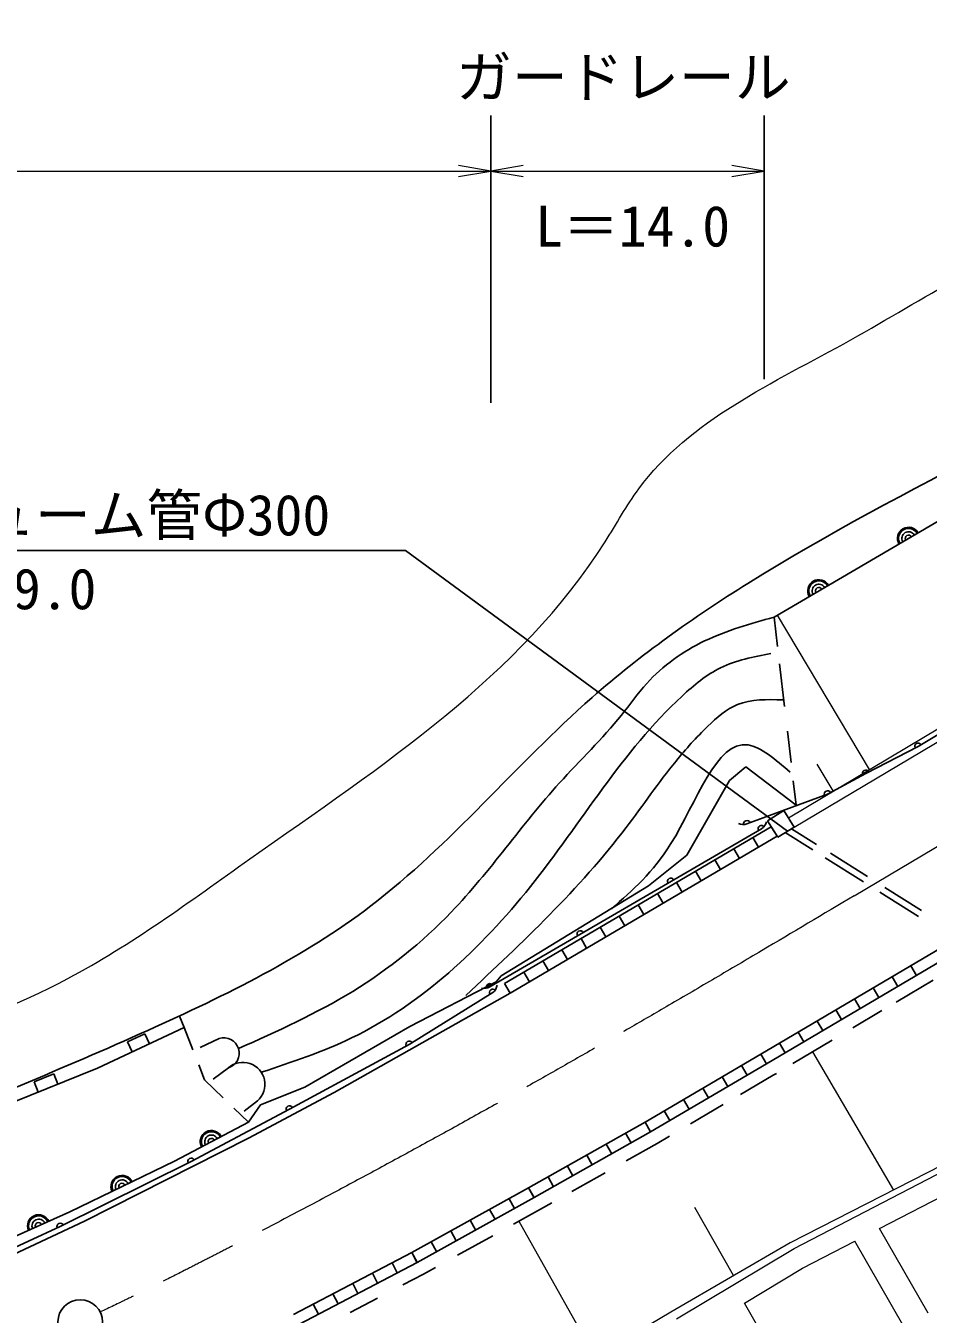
# Model space of a CAD drawing. Units: millimetres, scale not verified. Extents: x -56015503 to -55375503, y -162321055 to -161961055.
# Drawn here: x -55683396 to -55642923, y -162080357 to -162022578 of the extents above; entities that cross this region are included whole.
import ezdxf
from ezdxf.enums import TextEntityAlignment as Align

# ---------------------------------------------------------------- set-up
doc = ezdxf.new("R2010")
doc.units = ezdxf.units.MM
doc.header["$LTSCALE"] = 1000
doc.linetypes.add('CHAIN', pattern=[18.5, 12, -1.5, 3.5, -1.5])
for name, color, linetype, lineweight in [('M-BGD', 7, 'Continuous', 25), ('M-BMK', 2, 'CHAIN', 13), ('M-BMK-SRVR', 3, 'Continuous', 25), ('M-STR-STR3', 7, 'Continuous', 25)]:
    doc.layers.add(name, color=color, linetype=linetype, lineweight=lineweight)
doc.styles.add('ＭＳ ゴシック', font='')
doc.styles.get('ＭＳ ゴシック').set_extended_font_data('MS Gothic')

# ---------------------------------------------------------------- blocks, each defined once
blk = doc.blocks.new('open_arrow')
at = {"color": 0, "linetype": 'Continuous', "lineweight": -2}
blk.add_lwpolyline([(7.5, 1.25), (0, 0), (7.5, -1.25)], dxfattribs=at)

msp = doc.modelspace()

# ---------------------------------------------------------------- linework, layer by layer
at = {"layer": 'M-BGD'}
for p, q in [((-55625695, -162034982), (-55649839, -162049096)), ((-55649685, -162050408), (-55649839, -162049096)), ((-55633827, -162049191), (-55643380, -162054892)), ((-55649368, -162053099), (-55649593, -162051190)), ((-55649072, -162055620), (-55649238, -162054212)), ((-55643380, -162054892), (-55645722, -162056106)), ((-55651836, -162056428), (-55651098, -162055811)), ((-55651098, -162055811), (-55648847, -162057533)), ((-55653750, -162059771), (-55651836, -162056428)), ((-55648847, -162057533), (-55648976, -162056438)), ((-55645722, -162056106), (-55647437, -162057034)), ((-55647437, -162057034), (-55651053, -162058365)), ((-55649393, -162057772), (-55650127, -162058228)), ((-55650127, -162058228), (-55649666, -162058969)), ((-55648932, -162058512), (-55649393, -162057772)), ((-55650405, -162058584), (-55662585, -162065679)), ((-55661921, -162065522), (-55649960, -162058495)), ((-55649696, -162058920), (-55649960, -162058495)), ((-55649666, -162058969), (-55648932, -162058512)), ((-55648102, -162059538), (-55649334, -162058762)), ((-55647931, -162059290), (-55649050, -162058586)), ((-55661668, -162065953), (-55649696, -162058920)), ((-55650533, -162059412), (-55650787, -162058981)), ((-55655466, -162061153), (-55653750, -162059771)), ((-55652246, -162060418), (-55652500, -162059987)), ((-55651390, -162059915), (-55651643, -162059484)), ((-55645821, -162060974), (-55647551, -162059884)), ((-55645648, -162060728), (-55647310, -162059681)), ((-55653103, -162060922), (-55653356, -162060490)), ((-55662077, -162065186), (-55655466, -162061153)), ((-55653959, -162061425), (-55654213, -162060994)), ((-55654816, -162061928), (-55655069, -162061497)), ((-55643358, -162062524), (-55645096, -162061430)), ((-55643229, -162062251), (-55644862, -162061223)), ((-55655672, -162062431), (-55655925, -162062000)), ((-55656529, -162062934), (-55656782, -162062503)), ((-55657385, -162063437), (-55657638, -162063006)), ((-55659098, -162064444), (-55659351, -162064013)), ((-55658242, -162063941), (-55658495, -162063509)), ((-55650435, -162068696), (-55642019, -162063739)), ((-55650435, -162068696), (-55642019, -162063739)), ((-55659955, -162064947), (-55660208, -162064516)), ((-55650182, -162069127), (-55641766, -162064170)), ((-55662293, -162065448), (-55662077, -162065186)), ((-55660811, -162065450), (-55661064, -162065019)), ((-55643702, -162064731), (-55643449, -162065162)), ((-55666175, -162067460), (-55662293, -162065448)), ((-55661668, -162065953), (-55661921, -162065522)), ((-55645386, -162065722), (-55645132, -162066153)), ((-55644544, -162065226), (-55644290, -162065657)), ((-55644359, -162066359), (-55642707, -162065376)), ((-55661668, -162065953), (-55669565, -162070413)), ((-55662450, -162065930), (-55666196, -162068258)), ((-55646227, -162066218), (-55645973, -162066649)), ((-55647069, -162066713), (-55646815, -162067144)), ((-55646307, -162067519), (-55645003, -162066742)), ((-55680182, -162069330), (-55676292, -162067498)), ((-55676292, -162067498), (-55676502, -162066988)), ((-55676292, -162067498), (-55675903, -162068498)), ((-55670880, -162070178), (-55666175, -162067460)), ((-55647910, -162067209), (-55647657, -162067640)), ((-55678839, -162068145), (-55678061, -162067778)), ((-55678061, -162067778), (-55677848, -162068231)), ((-55674721, -162067994), (-55675569, -162068401)), ((-55648990, -162069116), (-55647230, -162068068)), ((-55648752, -162067705), (-55648498, -162068136)), ((-55678839, -162068145), (-55678626, -162068597)), ((-55666196, -162068258), (-55671575, -162071161)), ((-55649594, -162068200), (-55649340, -162068631)), ((-55675639, -162069178), (-55675380, -162069842)), ((-55655625, -162071744), (-55650435, -162068696)), ((-55655625, -162071744), (-55650435, -162068696)), ((-55655375, -162072177), (-55650182, -162069127)), ((-55651300, -162069204), (-55651047, -162069635)), ((-55650435, -162068696), (-55650182, -162069127)), ((-55650435, -162068696), (-55650181, -162069127)), ((-55680182, -162069330), (-55689040, -162072898)), ((-55683026, -162069937), (-55682140, -162069580)), ((-55682140, -162069580), (-55681953, -162070043)), ((-55675380, -162069842), (-55674547, -162070646)), ((-55674310, -162069309), (-55674994, -162069812)), ((-55652165, -162069712), (-55651912, -162070143)), ((-55651346, -162070507), (-55649877, -162069644)), ((-55649877, -162069644), (-55649731, -162069557)), ((-55683026, -162069937), (-55682839, -162070400)), ((-55669565, -162070413), (-55673404, -162072455)), ((-55672868, -162070968), (-55670880, -162070178)), ((-55653030, -162070220), (-55652777, -162070651)), ((-55673003, -162070786), (-55673606, -162071252)), ((-55673410, -162071742), (-55672868, -162070968)), ((-55653895, -162070728), (-55653642, -162071159)), ((-55653589, -162071824), (-55652114, -162070957)), ((-55671575, -162071161), (-55675979, -162073509)), ((-55674061, -162071114), (-55673410, -162071742)), ((-55654760, -162071236), (-55654507, -162071667)), ((-55673410, -162071742), (-55676731, -162073497)), ((-55660845, -162074693), (-55655625, -162071744)), ((-55660845, -162074693), (-55655625, -162071744)), ((-55655625, -162071744), (-55655379, -162072179)), ((-55655625, -162071744), (-55655372, -162072175)), ((-55673404, -162072455), (-55680757, -162076188)), ((-55660601, -162075129), (-55655375, -162072177)), ((-55657365, -162072727), (-55657119, -162073162)), ((-55656495, -162072235), (-55656249, -162072671)), ((-55656470, -162073485), (-55655076, -162072697)), ((-55655076, -162072697), (-55654519, -162072370)), ((-55658235, -162073218), (-55657989, -162073654)), ((-55675979, -162073509), (-55681848, -162076424)), ((-55676731, -162073497), (-55681420, -162075770)), ((-55659105, -162073710), (-55658859, -162074145)), ((-55659975, -162074201), (-55659729, -162074637)), ((-55658901, -162074858), (-55657413, -162074018)), ((-55666086, -162077590), (-55660845, -162074693)), ((-55666086, -162077590), (-55660845, -162074693)), ((-55660845, -162074693), (-55660603, -162075130)), ((-55660845, -162074693), (-55660599, -162075128)), ((-55665849, -162078030), (-55660601, -162075129)), ((-55661719, -162075176), (-55661477, -162075613)), ((-55660308, -162075653), (-55659801, -162075367)), ((-55680757, -162076188), (-55686446, -162078841)), ((-55681420, -162075770), (-55684214, -162077021)), ((-55663466, -162076141), (-55663224, -162076579)), ((-55662592, -162075658), (-55662350, -162076096)), ((-55661522, -162076324), (-55660308, -162075653)), ((-55681848, -162076424), (-55687467, -162079007)), ((-55664339, -162076624), (-55664097, -162077062)), ((-55665213, -162077107), (-55664971, -162077544)), ((-55664036, -162077713), (-55662448, -162076836)), ((-55671384, -162080367), (-55666086, -162077590)), ((-55671384, -162080367), (-55666086, -162077590)), ((-55666086, -162077590), (-55665854, -162078032)), ((-55666086, -162077590), (-55665844, -162078027)), ((-55671154, -162080811), (-55665849, -162078030)), ((-55666969, -162078053), (-55666737, -162078495)), ((-55665565, -162078558), (-55665017, -162078255)), ((-55668735, -162078978), (-55668503, -162079421)), ((-55667852, -162078515), (-55667620, -162078958)), ((-55666481, -162079039), (-55665565, -162078558)), ((-55669618, -162079441), (-55669386, -162079884)), ((-55668849, -162080280), (-55667619, -162079635)), ((-55670501, -162079904), (-55670268, -162080347))]:
    msp.add_line(p, q, dxfattribs=at)
at = {"layer": 'M-BGD', "lineweight": 13}
for p, q in [((-55649195, -162058091), (-55611849, -162035826)), ((-55648930, -162058516), (-55611596, -162036258)), ((-55649698, -162049013), (-55645569, -162055932)), ((-55647186, -162056893), (-55647908, -162055684)), ((-55648113, -162068594), (-55644479, -162074788)), ((-55642296, -162073678), (-55649117, -162077148)), ((-55648936, -162077408), (-55642157, -162073899)), ((-55645109, -162076511), (-55641806, -162074802)), ((-55651654, -162078626), (-55653388, -162075578)), ((-55661276, -162076188), (-55657865, -162082264)), ((-55642925, -162080313), (-55645112, -162076513)), ((-55649117, -162077148), (-55654461, -162080262)), ((-55648560, -162078298), (-55646219, -162077086)), ((-55644004, -162080935), (-55646219, -162077086)), ((-55654215, -162080569), (-55648936, -162077408)), ((-55651168, -162079860), (-55648560, -162078298)), ((-55648938, -162083738), (-55651169, -162079860)), ((-55654461, -162080262), (-55664625, -162086241))]:
    msp.add_line(p, q, dxfattribs=at)
at = {"layer": 'M-BGD'}
for centre, radius, start, end in [((-55643803, -162045567), 500, 30.30815, 210.30815), ((-55643803, -162045567), 450, 30.30815, 210.30815), ((-55643803, -162045567), 300, 30.30815, 210.30815), ((-55643803, -162045567), 150, 30.30815, 210.30815), ((-55647827, -162047919), 500, 30.30815, 210.30815), ((-55647827, -162047919), 450, 30.30815, 210.30815), ((-55647827, -162047919), 300, 30.30815, 210.30815), ((-55647827, -162047919), 150, 30.30815, 210.30815), ((-55643380, -162054892), 150, 30.82888, 207.39496), ((-55645722, -162056106), 150, 27.39496, 207.39496), ((-55647437, -162057034), 150, 28.41884, 200.20683), ((-55651053, -162058365), 150, 20.20683, 200.20683), ((-55650657, -162058152), 500, 300.22089, 345.22089), ((-55651226, -162057895), 500, 245.20683, 290.20683), ((-55650405, -162058584), 150, 30.22089, 210.22089), ((-55654465, -162060949), 150, 30.22089, 210.22089), ((-55658525, -162063314), 150, 30.22089, 210.22089), ((-55662836, -162065247), 500, 255.22089, 300.22089), ((-55662585, -162065679), 150, 30.22089, 210.22089), ((-55662450, -162065930), 150, 36.46279, 216.46279), ((-55662748, -162065528), 500, 306.46279, 351.46279), ((-55674516, -162068652), 689, 287.35715, 107.35715), ((-55666196, -162068258), 150, 36.46279, 208.35185), ((-55673657, -162070048), 986, 311.50739, 131.50739), ((-55671575, -162071161), 150, 28.35185, 208.06491), ((-55675071, -162072619), 500, 27.84683, 207.84683), ((-55675071, -162072619), 450, 27.84683, 207.84683), ((-55675071, -162072619), 300, 27.84683, 207.84683), ((-55675071, -162072619), 150, 27.84683, 207.84683), ((-55675979, -162073509), 150, 28.06491, 206.40768), ((-55679076, -162074633), 500, 25.86649, 205.86649), ((-55679076, -162074633), 450, 25.86649, 205.86649), ((-55679076, -162074633), 300, 25.86649, 205.86649), ((-55679076, -162074633), 150, 25.86649, 205.86649), ((-55682817, -162076395), 500, 24.11426, 204.11426), ((-55682817, -162076395), 450, 24.11426, 204.11426), ((-55682817, -162076395), 300, 24.11426, 204.11426), ((-55682817, -162076395), 150, 24.11426, 204.11426), ((-55681848, -162076424), 150, 26.40768, 204.69314)]:
    msp.add_arc(centre, radius, start, end, dxfattribs=at)
for points, knots in [([(-55689348, -162072452), (-55685534, -162070893), (-55681721, -162069335), (-55677929, -162067629), (-55674424, -162066053), (-55670939, -162064350), (-55667924, -162062046), (-55664338, -162059305), (-55661420, -162055713), (-55657999, -162052702), (-55655825, -162050788), (-55653448, -162049109), (-55651010, -162047582), (-55643900, -162043129), (-55636267, -162039970), (-55628980, -162035212), (-55625635, -162033028), (-55622364, -162030506), (-55618526, -162030191), (-55618198, -162030164), (-55617866, -162030153), (-55617537, -162030126), (-55614968, -162029914), (-55612591, -162028710), (-55610124, -162027899), (-55606860, -162026826), (-55603438, -162026441), (-55600112, -162025746), (-55597954, -162025295), (-55595835, -162024714), (-55593664, -162024131), (-55591604, -162023579), (-55589496, -162023025), (-55587771, -162021887), (-55585794, -162020583), (-55584319, -162018512), (-55583129, -162016351), (-55582252, -162014760), (-55581529, -162013120), (-55581200, -162011393), (-55580916, -162009900), (-55580925, -162008343), (-55580757, -162006817), (-55580627, -162005638), (-55580391, -162004477), (-55580215, -162003307), (-55580078, -162002391), (-55579977, -162001469), (-55579883, -162000547), (-55579789, -161999629), (-55579701, -161998710), (-55579626, -161997790), (-55579519, -161996461), (-55579440, -161995130), (-55579361, -161993800)], [0, 0, 0, 0, 1, 1, 1, 2, 2, 2, 3, 3, 3, 4, 4, 4, 5, 5, 5, 6, 6, 6, 7, 7, 7, 8, 8, 8, 9, 9, 9, 10, 10, 10, 11, 11, 11, 12, 12, 12, 13, 13, 13, 14, 14, 14, 15, 15, 15, 16, 16, 16, 17, 17, 17, 18, 18, 18, 18]), ([(-55673859, -162068444), (-55672111, -162067661), (-55670362, -162066878), (-55668732, -162065878), (-55667120, -162064889), (-55665625, -162063687), (-55664314, -162062322), (-55662568, -162060505), (-55661150, -162058399), (-55659459, -162056531), (-55658538, -162055513), (-55657535, -162054565), (-55656680, -162053491), (-55656303, -162053017), (-55655954, -162052518), (-55655546, -162052068), (-55654825, -162051273), (-55653920, -162050633), (-55652950, -162050166), (-55651958, -162049689), (-55650899, -162049394), (-55649839, -162049098)], [0, 0, 0, 0, 1, 1, 1, 2, 2, 2, 3, 3, 3, 4, 4, 4, 5, 5, 5, 6, 6, 6, 7, 7, 7, 7]), ([(-55672833, -162069506), (-55671458, -162069049), (-55670084, -162068592), (-55668789, -162067968), (-55665646, -162066452), (-55662978, -162063949), (-55660767, -162061181), (-55658468, -162058304), (-55656663, -162055140), (-55653964, -162052637), (-55653434, -162052146), (-55652869, -162051679), (-55652234, -162051370), (-55651540, -162051032), (-55650762, -162050880), (-55649984, -162050728)], [0, 0, 0, 0, 1, 1, 1, 2, 2, 2, 3, 3, 3, 4, 4, 4, 5, 5, 5, 5]), ([(-55663664, -162066070), (-55661122, -162063683), (-55658580, -162061297), (-55656469, -162058532), (-55655714, -162057543), (-55655014, -162056505), (-55654233, -162055549), (-55653792, -162055008), (-55653325, -162054493), (-55652810, -162053993), (-55652406, -162053601), (-55651972, -162053218), (-55651475, -162053016), (-55650863, -162052765), (-55650155, -162052788), (-55649447, -162052811)], [0, 0, 0, 0, 1, 1, 1, 2, 2, 2, 3, 3, 3, 4, 4, 4, 5, 5, 5, 5]), ([(-55657114, -162062159), (-55656188, -162061349), (-55655261, -162060540), (-55654461, -162059255), (-55653318, -162057421), (-55652431, -162054618), (-55651004, -162054830), (-55650432, -162054915), (-55649773, -162055485), (-55649113, -162056055)], [0, 0, 0, 0, 1, 1, 1, 2, 2, 2, 3, 3, 3, 3])]:
    msp.add_open_spline(points, degree=3, knots=knots, dxfattribs=at)
at = {"layer": 'M-BGD', "lineweight": 13}
msp.add_open_spline([(-55751642, -162065664), (-55748725, -162066366), (-55745807, -162067068), (-55743455, -162068718), (-55741913, -162069800), (-55740613, -162071289), (-55739109, -162072453), (-55736317, -162074614), (-55732819, -162075651), (-55729377, -162076757), (-55726873, -162077561), (-55724398, -162078402), (-55721860, -162078606), (-55718731, -162078857), (-55715506, -162078139), (-55712420, -162077186), (-55706625, -162075396), (-55701319, -162072776), (-55695696, -162070724), (-55690935, -162068987), (-55685947, -162067657), (-55681514, -162065303), (-55678661, -162063788), (-55676039, -162061848), (-55673345, -162059941), (-55667457, -162055774), (-55661225, -162051761), (-55657414, -162045721), (-55656911, -162044925), (-55656451, -162044094), (-55655903, -162043346), (-55653638, -162040258), (-55649873, -162038601), (-55646387, -162036658), (-55643107, -162034829), (-55640075, -162032746), (-55636603, -162031751), (-55633836, -162030959), (-55630791, -162030857), (-55628128, -162029688), (-55626314, -162028892), (-55624677, -162027601), (-55622818, -162027023), (-55621102, -162026490), (-55619197, -162026565), (-55617387, -162026268), (-55614187, -162025742), (-55611283, -162024053), (-55608172, -162023268), (-55604197, -162022265), (-55599883, -162022739), (-55595920, -162021474), (-55593646, -162020749), (-55591488, -162019451), (-55589943, -162017636), (-55588582, -162016039), (-55587697, -162014041), (-55587231, -162012003), (-55587086, -162011365), (-55586981, -162010723), (-55586869, -162010080), (-55586599, -162008536), (-55586286, -162006986), (-55585728, -162005524), (-55585433, -162004752), (-55585070, -162004004), (-55584844, -162003206), (-55584622, -162002422), (-55584531, -162001590), (-55584217, -162000849), (-55583917, -162000142), (-55583413, -161999518), (-55583031, -161998842), (-55582274, -161997499), (-55582003, -161995948), (-55581732, -161994398)], degree=3, knots=[0, 0, 0, 0, 1, 1, 1, 2, 2, 2, 3, 3, 3, 4, 4, 4, 5, 5, 5, 6, 6, 6, 7, 7, 7, 8, 8, 8, 9, 9, 9, 10, 10, 10, 11, 11, 11, 12, 12, 12, 13, 13, 13, 14, 14, 14, 15, 15, 15, 16, 16, 16, 17, 17, 17, 18, 18, 18, 19, 19, 19, 20, 20, 20, 21, 21, 21, 22, 22, 22, 23, 23, 23, 24, 24, 24, 25, 25, 25, 25], dxfattribs=at)
at = {"layer": 'M-BMK'}
msp.add_line((-55646241, -162061592), (-55609285, -162039629), dxfattribs=at)
msp.add_open_spline([(-55646241, -162061592), (-55649009, -162063238), (-55651777, -162064883), (-55654559, -162066505), (-55656913, -162067877), (-55659276, -162069232), (-55661652, -162070566), (-55664208, -162072000), (-55666777, -162073410), (-55669362, -162074790), (-55670894, -162075609), (-55672432, -162076417), (-55673975, -162077215), (-55674232, -162077348), (-55674490, -162077480), (-55674747, -162077613), (-55675005, -162077745), (-55675263, -162077877), (-55675520, -162078009), (-55675778, -162078140), (-55676036, -162078272), (-55676294, -162078403), (-55676719, -162078618), (-55677145, -162078831), (-55677571, -162079044), (-55677997, -162079257), (-55678423, -162079470), (-55678852, -162079679), (-55679251, -162079874), (-55679652, -162080064), (-55680053, -162080255)], degree=3, knots=[0, 0, 0, 0, 1, 1, 1, 2, 2, 2, 3, 3, 3, 4, 4, 4, 5, 5, 5, 6, 6, 6, 7, 7, 7, 8, 8, 8, 9, 9, 9, 10, 10, 10, 10], dxfattribs=at)
at = {"layer": 'M-BMK-SRVR'}
msp.add_circle((-55680955, -162080705), 1000, dxfattribs=at)
at = {"layer": 'M-STR-STR3'}
for p, q in [((-55662541, -162039481), (-55662541, -162026605)), ((-55650288, -162038425), (-55650288, -162026605)), ((-55688507, -162046107), (-55666372, -162046107)), ((-55649236, -162058701), (-55666372, -162046107))]:
    msp.add_line(p, q, dxfattribs=at)
at = {"layer": 'M-STR-STR3', "lineweight": 13}
for p, q in [((-55816711, -162029092), (-55662541, -162029092)), ((-55662541, -162029092), (-55650288, -162029092))]:
    msp.add_line(p, q, dxfattribs=at)

# ---------------------------------------------------------------- block references
at = {"layer": 'M-STR-STR3', "lineweight": 13, "xscale": 193, "yscale": 193, "rotation": 180}
for p in [(-55662541, -162029092), (-55650288, -162029092)]:
    msp.add_blockref('open_arrow', p, dxfattribs=at)
at = {"layer": 'M-STR-STR3', "lineweight": 13, "xscale": 193, "yscale": 193}
msp.add_blockref('open_arrow', (-55662541, -162029092), dxfattribs=at)

# ---------------------------------------------------------------- texts
at = {"layer": 'M-STR-STR3', "style": 'ＭＳ ゴシック'}
for s, p in [('ガードレール', (-55664097, -162024881)), ('L＝14.0', (-55660544, -162031561)), ('ヒューム管Φ300', (-55687985, -162044517)), ('L＝9.0', (-55687718, -162047827))]:
    msp.add_text(s, height=1833, dxfattribs=at).set_placement(p, align=Align.MIDDLE_LEFT)

doc.saveas('drawing.dxf')
